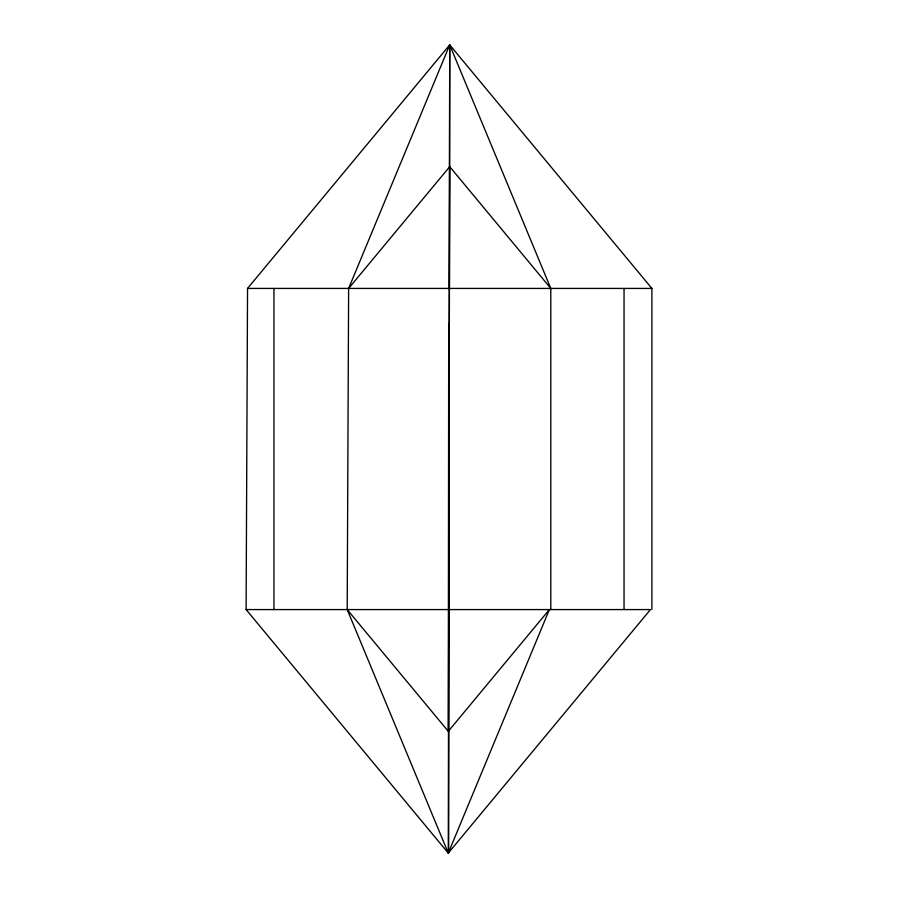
<?xml version="1.0" encoding="UTF-8"?>
<svg xmlns="http://www.w3.org/2000/svg" width="898" height="898" viewBox="0 0 898 898"><rect width="100%" height="100%" fill="white"/><g stroke="black" fill="none" stroke-linecap="round" stroke-linejoin="round"><path stroke-width="1.35" d="M448.888 547.814L449.022 351.152M449.146 547.814L449.146 351.152M449.281 547.814L448.764 351.152M449.404 288.426L449.718 44.9L348.626 288.426L347.2 609.574L448.282 731.331L448.708 323.583L449.337 323.583L449.718 166.669L550.8 288.426L550.8 609.574M448.764 547.814L449.281 351.152M246.108 609.574L650.455 609.574L448.282 853.1L246.108 609.574L247.545 288.426L449.718 44.9L651.892 288.426L651.892 609.574M347.2 609.574L448.282 853.1L549.374 609.574L448.282 731.331M348.626 288.426L449.718 166.669M247.545 288.426L651.892 288.426M448.697 449.483L449.337 449.483M550.8 288.426L449.718 44.9L448.282 853.1M624.043 288.426L624.043 609.574M449.337 323.583L448.674 853.1M273.957 288.426L273.957 609.574"/></g></svg>
